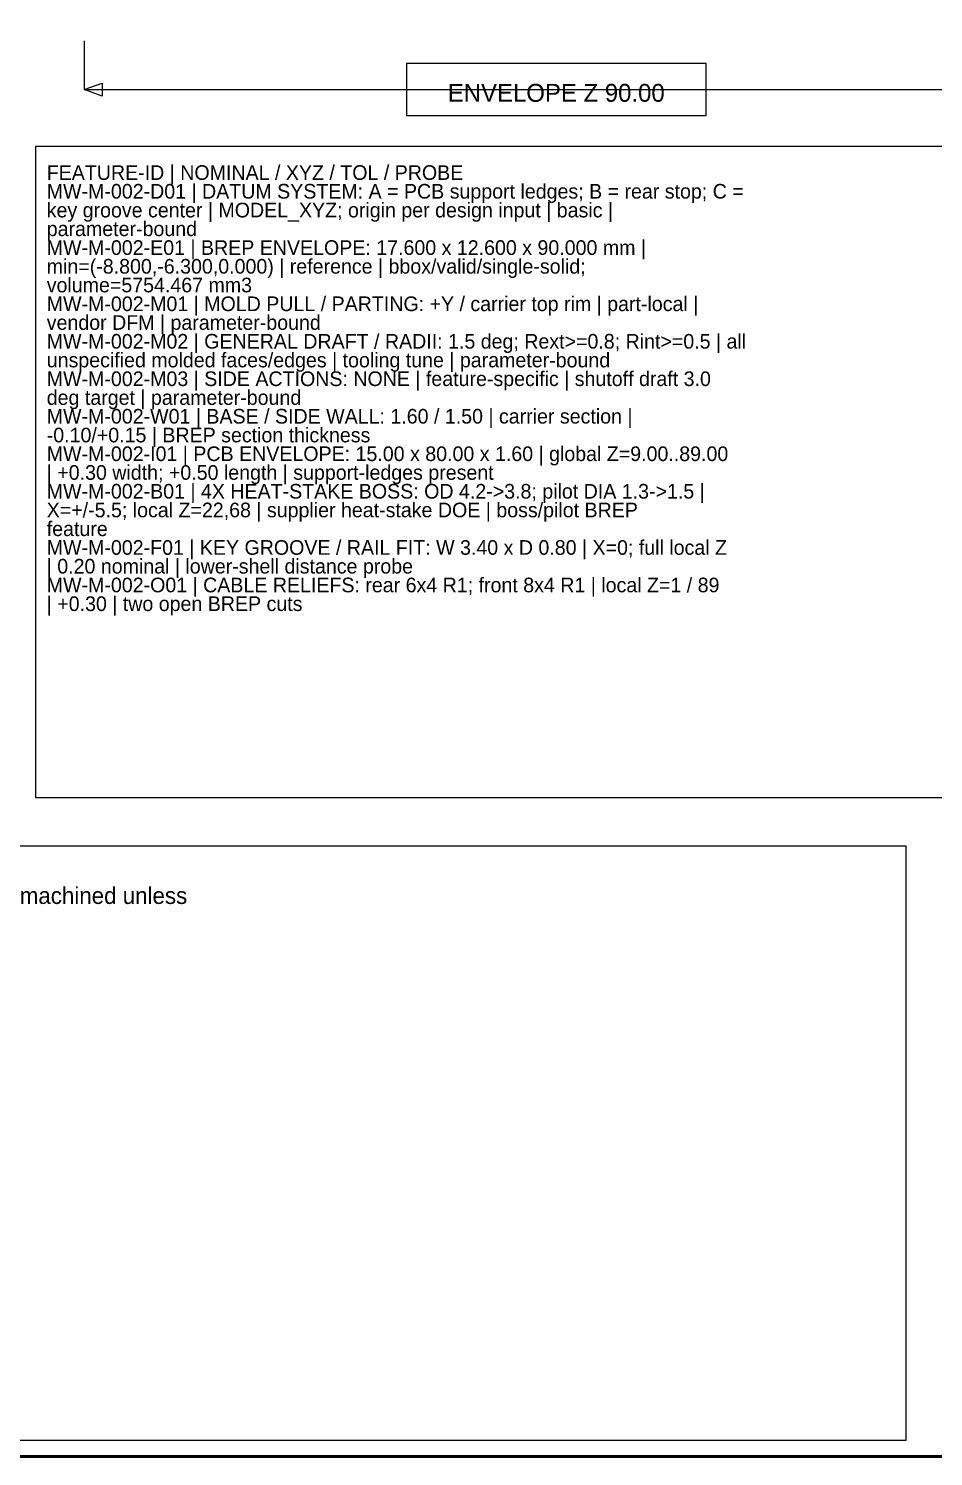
# Model space of a CAD drawing. Header units: millimetres. Extents: x 10 to 410, y 10 to 287.
# Drawn here: x 144.2 to 255.3, y 10 to 185.5 of the extents above; entities that cross this region are included whole.
import ezdxf
from ezdxf.enums import TextEntityAlignment as Align

# ---------------------------------------------------------------- set-up
doc = ezdxf.new("R2010")
doc.units = ezdxf.units.MM
for name, color, linetype, lineweight in [('BORDER', 7, 'CONTINUOUS', 50), ('DIMENSION', 2, 'CONTINUOUS', 18), ('NOTES', 7, 'CONTINUOUS', 18)]:
    doc.layers.add(name, color=color, linetype=linetype, lineweight=lineweight)

msp = doc.modelspace()

# ---------------------------------------------------------------- linework, layer by layer
at = {"layer": 'BORDER'}
msp.add_lwpolyline([(10, 10), (410, 10), (410, 287), (10, 287)], close=True, dxfattribs=at)
at = {"layer": 'DIMENSION'}
for p, q in [((151, 184), (151, 178)), ((151, 178), (267, 178))]:
    msp.add_line(p, q, dxfattribs=at)
for points in [[(190.6, 174.8), (227.4, 174.8), (227.4, 181.2), (190.6, 181.2)], [(151, 178), (153.2, 178.8), (153.2, 177.2)]]:
    msp.add_lwpolyline(points, close=True, dxfattribs=at)
at = {"layer": 'NOTES'}
for points in [[(145, 91), (273, 91), (273, 171), (145, 171)], [(14, 12), (252, 12), (252, 85), (14, 85)]]:
    msp.add_lwpolyline(points, close=True, dxfattribs=at)

# ---------------------------------------------------------------- texts
at = {"layer": 'DIMENSION'}
msp.add_text('ENVELOPE Z 90.00', height=2.2, dxfattribs=at).set_placement((209, 177.6), align=Align.MIDDLE_CENTER)
at = {"layer": 'NOTES'}
for s, height, p in [('FEATURE-ID | NOMINAL / XYZ / TOL / PROBE', 1.8, (146.4, 167.8)), ('MW-M-002-D01 | DATUM SYSTEM: A = PCB support ledges; B = rear stop; C =', 1.8, (146.4, 165.5)), ('key groove center | MODEL_XYZ; origin per design input | basic |', 1.8, (146.4, 163.19)), ('parameter-bound', 1.8, (146.4, 160.89)), ('MW-M-002-E01 | BREP ENVELOPE: 17.600 x 12.600 x 90.000 mm |', 1.8, (146.4, 158.58)), ('min=(-8.800,-6.300,0.000) | reference | bbox/valid/single-solid;', 1.8, (146.4, 156.28)), ('volume=5754.467 mm3', 1.8, (146.4, 153.98)), ('MW-M-002-M01 | MOLD PULL / PARTING: +Y / carrier top rim | part-local |', 1.8, (146.4, 151.67)), ('vendor DFM | parameter-bound', 1.8, (146.4, 149.37)), ('MW-M-002-M02 | GENERAL DRAFT / RADII: 1.5 deg; Rext>=0.8; Rint>=0.5 | all', 1.8, (146.4, 147.06)), ('unspecified molded faces/edges | tooling tune | parameter-bound', 1.8, (146.4, 144.76)), ('MW-M-002-M03 | SIDE ACTIONS: NONE | feature-specific | shutoff draft 3.0', 1.8, (146.4, 142.46)), ('deg target | parameter-bound', 1.8, (146.4, 140.15)), ('MW-M-002-W01 | BASE / SIDE WALL: 1.60 / 1.50 | carrier section |', 1.8, (146.4, 137.85)), ('-0.10/+0.15 | BREP section thickness', 1.8, (146.4, 135.54)), ('MW-M-002-I01 | PCB ENVELOPE: 15.00 x 80.00 x 1.60 | global Z=9.00..89.00', 1.8, (146.4, 133.24)), ('| +0.30 width; +0.50 length | support-ledges present', 1.8, (146.4, 130.94)), ('MW-M-002-B01 | 4X HEAT-STAKE BOSS: OD 4.2->3.8; pilot DIA 1.3->1.5 |', 1.8, (146.4, 128.63)), ('X=+/-5.5; local Z=22,68 | supplier heat-stake DOE | boss/pilot BREP', 1.8, (146.4, 126.33)), ('feature', 1.8, (146.4, 124.02)), ('MW-M-002-F01 | KEY GROOVE / RAIL FIT: W 3.40 x D 0.80 | X=0; full local Z', 1.8, (146.4, 121.72)), ('| 0.20 nominal | lower-shell distance probe', 1.8, (146.4, 119.42)), ('MW-M-002-O01 | CABLE RELIEFS: rear 6x4 R1; front 8x4 R1 | local Z=1 / 89', 1.8, (146.4, 117.11)), ('| +0.30 | two open BREP cuts', 1.8, (146.4, 114.81)), ('2 PROCESS: injection molding; FINISH: SPI B-2 visual starting point on exposed grip; hidden/internal as-machined unless', 2.05, (15.4, 78.93))]:
    msp.add_text(s, height=height, dxfattribs=at).set_placement(p, align=Align.MIDDLE_LEFT)

doc.saveas('drawing.dxf')
